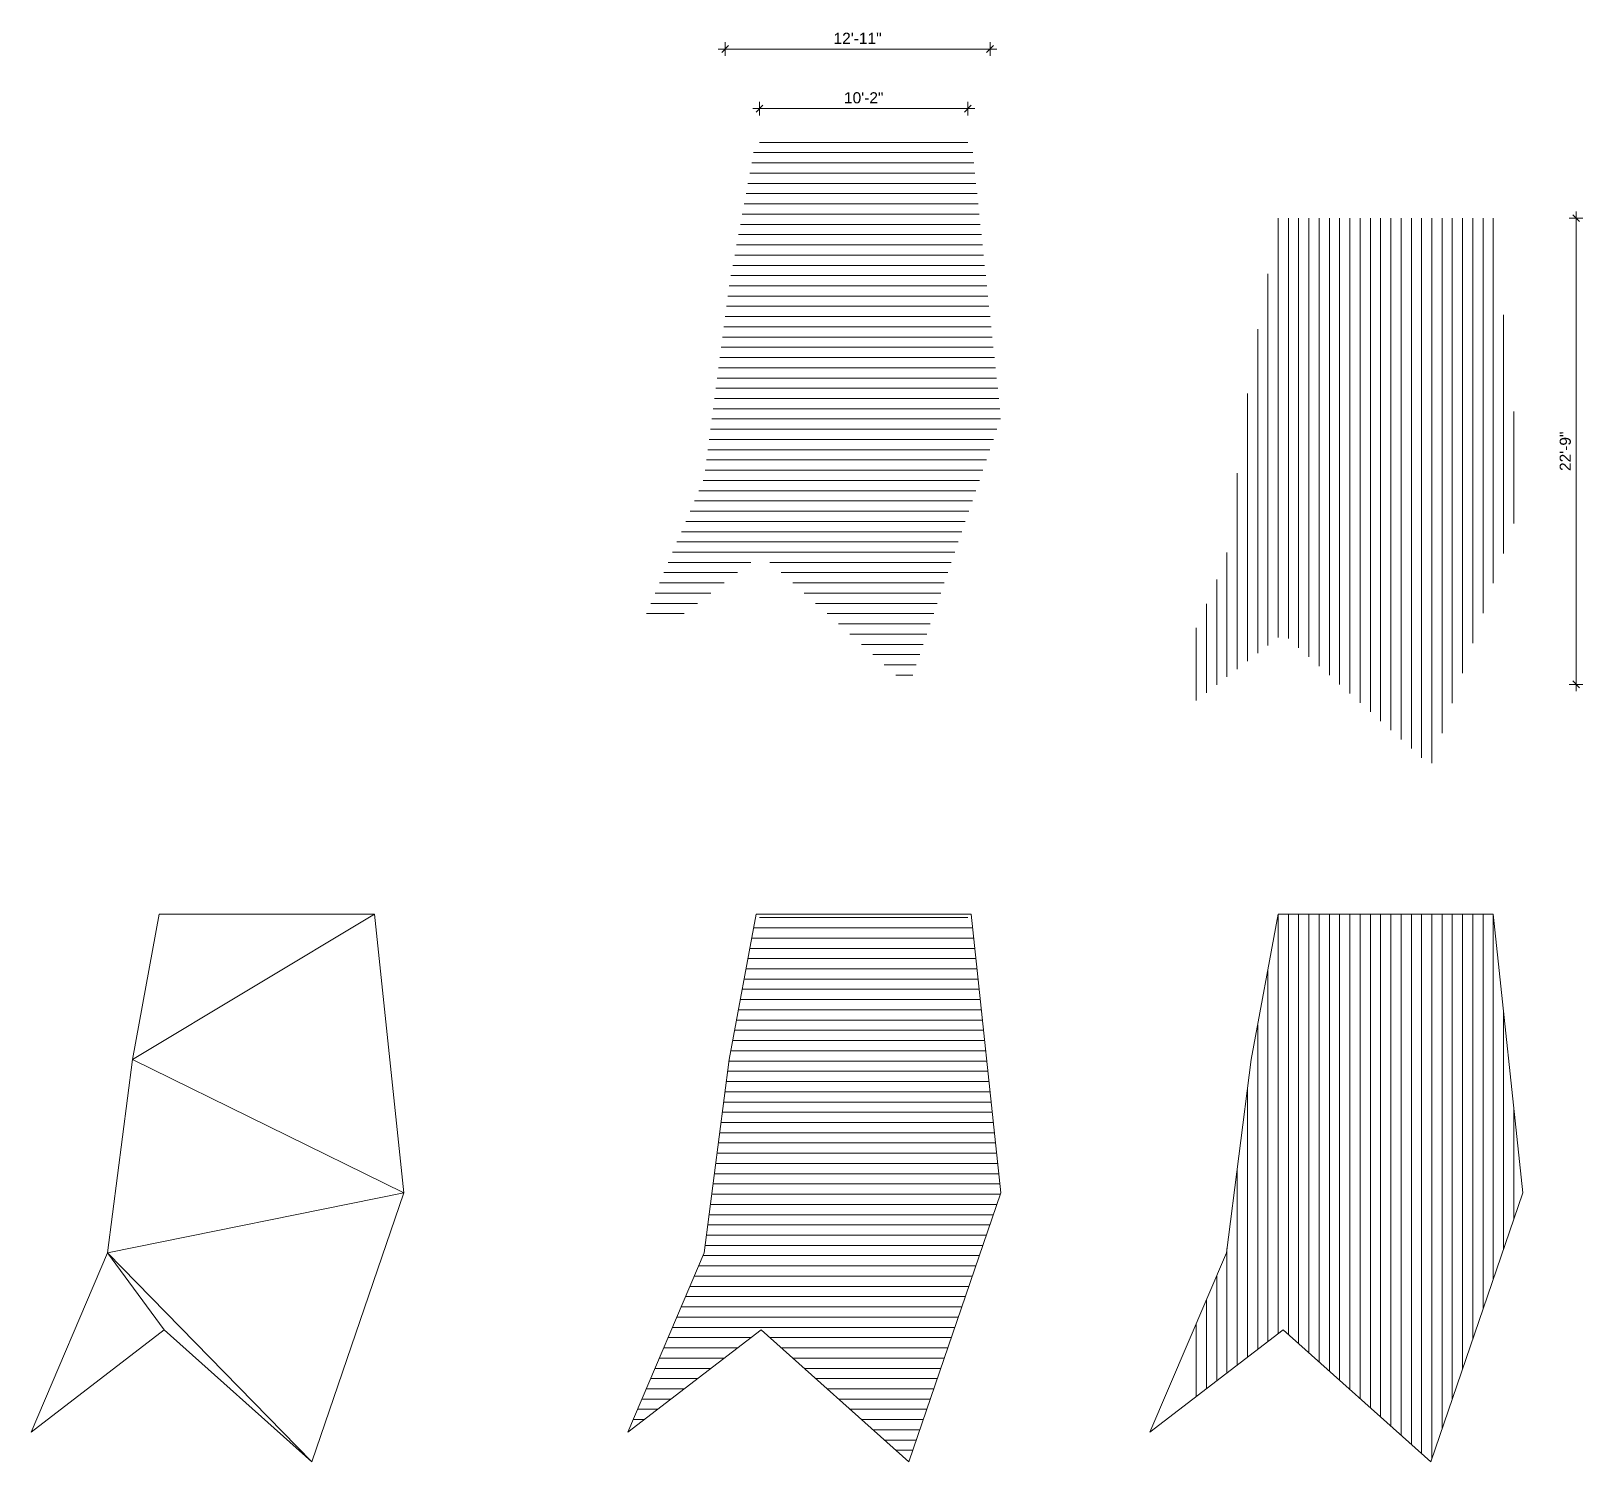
# Model space of a CAD drawing. Header units: inches. Extents: x 121553 to 122462, y 3822 to 4660.
import ezdxf

# ---------------------------------------------------------------- set-up
doc = ezdxf.new("R2010")
doc.units = ezdxf.units.IN
doc.header["$MEASUREMENT"] = 0
doc.header["$PDMODE"] = 66
doc.layers.add('dim', color=150, linetype='Continuous', lineweight=9)
doc.styles.add('arial', font='arial.ttf')
doc.dimstyles.new('1 96', dxfattribs={"dimtxt": 6.5, "dimasz": 4, "dimexe": 0, "dimexo": 0, "dimgap": 3, "dimtad": 1, "dimdec": 0, "dimzin": 11, "dimdsep": 46, "dimlunit": 3, "dimtxsty": 'arial', "dimblk": 'oblique', "dimcen": 4, "dimse1": 1, "dimse2": 1, "dimclrd": 256, "dimclre": 256, "dimclrt": 256, "dimadec": 0, "dimazin": 0, "dimtfac": 1, "dimtdec": 0, "dimtix": 1, "dimtmove": 0, "dimatfit": 3, "dimldrblk": 'Arrow2', "dimfxl": 1, "dimtolj": 1, "dimtzin": 0, "dimlwd": -1, "dimlwe": 9, "dimarcsym": 0})

# ---------------------------------------------------------------- blocks, each defined once
blk = doc.blocks.new('oblique')
at = {"lineweight": 9}
for p, q in [((1, 0), (-1, 0)), ((-0.5, -0.5), (0.5, 0.5)), ((0, 1), (0, -1))]:
    blk.add_line(p, q, dxfattribs=at)
blk = doc.blocks.new('*D481')
at = {"layer": 'Defpoints', "color": 0, "transparency": 16777216}
for p in [(122319.59, 4550.81), (122319.59, 4277.78), (122458.11, 4277.78)]:
    blk.add_point(p, dxfattribs=at)
at = {"layer": 'dim', "transparency": 16777216}
blk.add_line((122458.11, 4550.81), (122458.11, 4277.78), dxfattribs=at)
at = {"layer": 'dim', "transparency": 16777216, "xscale": 4, "yscale": 4, "zscale": 4}
for p, rotation in [((122458.11, 4550.81), 90), ((122458.11, 4277.78), 270)]:
    blk.add_blockref('oblique', p, dxfattribs=dict(at, rotation=rotation))
at = {"layer": 'dim', "transparency": 16777216, "insert": (122451.79, 4414.3), "char_height": 6.5, "attachment_point": 5, "rotation": 90, "style": 'arial'}
blk.add_mtext('\\A1;22\'-9"', dxfattribs=at)
blk = doc.blocks.new('_Oblique')
at = {"color": 0, "linetype": 'ByBlock', "lineweight": -2}
blk.add_line((-0.5, -0.5), (0.5, 0.5), dxfattribs=at)
blk = doc.blocks.new('Arrow2')
for p, q in [((-4.1, 0.75), (-3.08, 0)), ((0, 0), (-4.1, 0.75)), ((-3.08, 0), (-4.1, -0.75)), ((-4.1, -0.75), (0, 0))]:
    blk.add_line(p, q)
blk.add_solid([(-4.1, 0.75), (0, 0), (-3.08, 0), (-4.1, -0.75)])
blk = doc.blocks.new('*D482')
at = {"layer": 'Defpoints', "color": 0, "transparency": 16777216}
for p in [(122101.84, 4614.99), (121979.84, 4595.21), (122101.84, 4595.21)]:
    blk.add_point(p, dxfattribs=at)
at = {"layer": 'dim', "transparency": 16777216}
blk.add_line((121979.84, 4614.99), (122101.84, 4614.99), dxfattribs=at)
at = {"layer": 'dim', "transparency": 16777216, "xscale": 4, "yscale": 4, "zscale": 4, "rotation": 180}
blk.add_blockref('oblique', (121979.84, 4614.99), dxfattribs=at)
at = {"layer": 'dim', "transparency": 16777216, "xscale": 4, "yscale": 4, "zscale": 4}
blk.add_blockref('oblique', (122101.84, 4614.99), dxfattribs=at)
at = {"layer": 'dim', "transparency": 16777216, "insert": (122040.84, 4621.31), "char_height": 6.5, "attachment_point": 5, "style": 'arial'}
blk.add_mtext('\\A1;10\'-2"', dxfattribs=at)
blk = doc.blocks.new('*D483')
at = {"layer": 'Defpoints', "color": 0, "transparency": 16777216}
for p in [(122114.85, 4649.92), (121959.67, 4493.21), (122114.85, 4493.21)]:
    blk.add_point(p, dxfattribs=at)
at = {"layer": 'dim', "transparency": 16777216}
blk.add_line((121959.67, 4649.92), (122114.85, 4649.92), dxfattribs=at)
at = {"layer": 'dim', "transparency": 16777216, "xscale": 4, "yscale": 4, "zscale": 4, "rotation": 180}
blk.add_blockref('oblique', (121959.67, 4649.92), dxfattribs=at)
at = {"layer": 'dim', "transparency": 16777216, "xscale": 4, "yscale": 4, "zscale": 4}
blk.add_blockref('oblique', (122114.85, 4649.92), dxfattribs=at)
at = {"layer": 'dim', "transparency": 16777216, "insert": (122037.26, 4656.19), "char_height": 6.5, "attachment_point": 5, "style": 'arial'}
blk.add_mtext('\\A1;12\'-11"', dxfattribs=at)

msp = doc.modelspace()

# ---------------------------------------------------------------- linework, layer by layer
at = {"layer": 'dim'}
for p, q in [((121979.84, 4595.21), (122101.84, 4595.21)), ((121975.25, 4583.21), (122105.32, 4583.21)), ((121976.36, 4589.21), (122104.68, 4589.21)), ((121974.14, 4577.21), (122105.95, 4577.21)), ((121971.93, 4565.21), (122107.23, 4565.21)), ((121973.03, 4571.21), (122106.59, 4571.21)), ((121970.82, 4559.21), (122107.86, 4559.21)), ((121968.6, 4547.21), (122109.13, 4547.21)), ((121969.71, 4553.21), (122108.5, 4553.21)), ((122283.59, 4550.81), (122283.59, 4305.22)), ((122289.59, 4550.81), (122289.59, 4304.64)), ((122295.59, 4550.81), (122295.59, 4299.27)), ((122301.59, 4550.81), (122301.59, 4293.9)), ((122307.59, 4550.81), (122307.59, 4288.52)), ((122313.59, 4550.81), (122313.59, 4283.15)), ((122319.59, 4550.81), (122319.59, 4277.78)), ((122325.59, 4550.81), (122325.59, 4272.41)), ((122331.59, 4550.81), (122331.59, 4267.04)), ((122337.59, 4550.81), (122337.59, 4261.67)), ((122343.59, 4550.81), (122343.59, 4256.3)), ((122349.59, 4550.81), (122349.59, 4250.93)), ((122355.59, 4550.81), (122355.59, 4245.56)), ((122361.59, 4550.81), (122361.59, 4240.19)), ((122367.59, 4550.81), (122367.59, 4234.82)), ((122373.59, 4550.81), (122373.59, 4231.7)), ((122379.59, 4550.81), (122379.59, 4249.24)), ((122385.59, 4550.81), (122385.59, 4266.79)), ((122391.59, 4550.81), (122391.59, 4284.33)), ((122397.59, 4550.81), (122397.59, 4301.88)), ((122403.59, 4550.81), (122403.59, 4319.42)), ((122409.59, 4550.81), (122409.59, 4336.97)), ((121967.49, 4541.21), (122109.77, 4541.21)), ((121965.28, 4529.21), (122111.04, 4529.21)), ((121966.38, 4535.21), (122110.4, 4535.21)), ((121964.17, 4523.21), (122111.68, 4523.21)), ((122277.59, 4518.32), (122277.59, 4300.6)), ((121962, 4511.21), (122112.95, 4511.21)), ((121963.06, 4517.21), (122112.31, 4517.21)), ((121961.22, 4505.21), (122113.58, 4505.21)), ((121959.67, 4493.21), (122114.85, 4493.21)), ((121960.45, 4499.21), (122114.22, 4499.21)), ((122415.59, 4494.18), (122415.59, 4354.51)), ((121958.9, 4487.21), (122115.49, 4487.21)), ((122271.59, 4485.83), (122271.59, 4295.97)), ((121957.35, 4475.21), (122116.76, 4475.21)), ((121958.13, 4481.21), (122116.13, 4481.21)), ((121955.8, 4463.21), (122118.03, 4463.21)), ((121956.58, 4469.21), (122117.4, 4469.21)), ((121955.03, 4457.21), (122118.67, 4457.21)), ((121953.48, 4445.21), (122119.94, 4445.21)), ((121954.25, 4451.21), (122119.3, 4451.21)), ((122265.59, 4448.05), (122265.59, 4291.35)), ((121952.71, 4439.21), (122120.58, 4439.21)), ((122421.59, 4437.56), (122421.59, 4372.06)), ((121951.16, 4427.21), (122118.83, 4427.21)), ((121951.93, 4433.21), (122120.88, 4433.21)), ((121950.38, 4421.21), (122116.78, 4421.21)), ((121948.83, 4409.21), (122112.67, 4409.21)), ((121949.61, 4415.21), (122114.72, 4415.21)), ((121948.06, 4403.21), (122110.62, 4403.21)), ((122259.59, 4401.56), (122259.59, 4286.73)), ((121944.26, 4391.21), (122106.52, 4391.21)), ((121946.81, 4397.21), (122108.57, 4397.21)), ((121941.7, 4385.21), (122104.47, 4385.21)), ((121936.59, 4373.21), (122100.36, 4373.21)), ((121939.14, 4379.21), (122102.41, 4379.21)), ((121934.03, 4367.21), (122098.31, 4367.21)), ((121928.92, 4355.21), (122094.21, 4355.21)), ((121931.48, 4361.21), (122096.26, 4361.21)), ((122253.59, 4355.07), (122253.59, 4282.1)), ((121926.36, 4349.21), (121974.7, 4349.21)), ((121985.88, 4349.21), (122092.15, 4349.21)), ((121921.25, 4337.21), (121959.13, 4337.21)), ((121923.81, 4343.21), (121966.92, 4343.21)), ((121992.58, 4343.21), (122090.1, 4343.21)), ((121999.28, 4337.21), (122088.05, 4337.21)), ((122247.59, 4339.13), (122247.59, 4277.48)), ((121918.7, 4331.21), (121951.34, 4331.21)), ((122005.99, 4331.21), (122086, 4331.21)), ((121913.58, 4319.21), (121935.77, 4319.21)), ((121916.14, 4325.21), (121943.56, 4325.21)), ((122012.69, 4325.21), (122083.95, 4325.21)), ((122019.39, 4319.21), (122081.89, 4319.21)), ((122241.59, 4325.04), (122241.59, 4272.86)), ((122026.1, 4313.21), (122079.84, 4313.21)), ((122235.59, 4310.96), (122235.59, 4268.24)), ((122032.8, 4307.21), (122077.79, 4307.21)), ((122039.5, 4301.21), (122075.74, 4301.21)), ((122046.2, 4295.21), (122073.69, 4295.21)), ((122052.91, 4289.21), (122071.64, 4289.21)), ((122059.61, 4283.21), (122069.58, 4283.21)), ((121628.23, 4143.15), (121612.5, 4057.97)), ((121612.5, 4057.97), (121754.23, 4143.15)), ((121628.23, 4143.15), (121754.23, 4143.15)), ((121754.23, 4143.15), (121771.53, 3979.89)), ((121977.84, 4143.15), (121962.1, 4057.97)), ((121977.84, 4143.15), (122103.84, 4143.15)), ((121979.84, 4141.15), (122101.84, 4141.15)), ((122103.84, 4143.15), (122121.13, 3979.89)), ((122283.59, 4143.15), (122283.59, 3897.56)), ((122289.59, 4143.15), (122289.59, 3896.98)), ((122295.59, 4143.15), (122295.59, 3891.61)), ((122301.59, 4143.15), (122301.59, 3886.23)), ((122307.59, 4143.15), (122307.59, 3880.86)), ((122313.59, 4143.15), (122313.59, 3875.49)), ((122319.59, 4143.15), (122319.59, 3870.12)), ((122325.59, 4143.15), (122325.59, 3864.75)), ((122331.59, 4143.15), (122331.59, 3859.38)), ((122337.59, 4143.15), (122337.59, 3854.01)), ((122343.59, 4143.15), (122343.59, 3848.64)), ((122349.59, 4143.15), (122349.59, 3843.27)), ((122355.59, 4143.15), (122355.59, 3837.9)), ((122361.59, 4143.15), (122361.59, 3832.53)), ((122367.59, 4143.15), (122367.59, 3827.16)), ((122373.59, 4143.15), (122373.59, 3824.04)), ((122379.59, 4143.15), (122379.59, 3841.58)), ((122385.59, 4143.15), (122385.59, 3859.13)), ((122391.59, 4143.15), (122391.59, 3876.67)), ((122397.59, 4143.15), (122397.59, 3894.21)), ((122403.59, 4143.15), (122403.59, 3911.76)), ((122409.59, 4143.15), (122409.59, 3929.3)), ((121975.25, 4129.15), (122105.32, 4129.15)), ((121976.36, 4135.15), (122104.68, 4135.15)), ((121974.14, 4123.15), (122105.95, 4123.15)), ((121971.93, 4111.15), (122107.23, 4111.15)), ((121973.03, 4117.15), (122106.59, 4117.15)), ((122277.59, 4110.66), (122277.59, 3892.94)), ((121970.82, 4105.15), (122107.86, 4105.15)), ((121968.6, 4093.15), (122109.13, 4093.15)), ((121969.71, 4099.15), (122108.5, 4099.15)), ((121967.49, 4087.15), (122109.77, 4087.15)), ((122415.59, 4086.52), (122415.59, 3946.85)), ((121965.28, 4075.15), (122111.04, 4075.15)), ((121966.38, 4081.15), (122110.4, 4081.15)), ((122271.59, 4078.17), (122271.59, 3888.31)), ((121963.06, 4063.15), (122112.31, 4063.15)), ((121964.17, 4069.15), (122111.68, 4069.15)), ((121597.88, 3944.74), (121612.5, 4057.97)), ((121771.53, 3979.89), (121612.5, 4057.97)), ((121947.49, 3944.74), (121962.1, 4057.97)), ((121962, 4057.15), (122112.95, 4057.15)), ((121960.45, 4045.15), (122114.22, 4045.15)), ((121961.22, 4051.15), (122113.58, 4051.15)), ((121959.67, 4039.15), (122114.85, 4039.15)), ((122265.59, 4040.39), (122265.59, 3883.69)), ((121958.13, 4027.15), (122116.13, 4027.15)), ((121958.9, 4033.15), (122115.49, 4033.15)), ((122421.59, 4029.89), (122421.59, 3964.39)), ((121957.35, 4021.15), (122116.76, 4021.15)), ((121955.8, 4009.15), (122118.03, 4009.15)), ((121956.58, 4015.15), (122117.4, 4015.15)), ((121955.03, 4003.15), (122118.67, 4003.15)), ((121953.48, 3991.15), (122119.94, 3991.15)), ((121954.25, 3997.15), (122119.3, 3997.15)), ((122259.59, 3993.9), (122259.59, 3879.07)), ((121952.71, 3985.15), (122120.58, 3985.15)), ((121771.53, 3979.89), (121597.88, 3944.74)), ((121717.64, 3822.31), (121771.53, 3979.89)), ((121951.16, 3973.15), (122118.83, 3973.15)), ((121951.93, 3979.15), (122120.88, 3979.15)), ((122067.25, 3822.31), (122121.13, 3979.89)), ((121950.38, 3967.15), (122116.78, 3967.15)), ((121948.83, 3955.15), (122112.67, 3955.15)), ((121949.61, 3961.15), (122114.72, 3961.15)), ((121948.06, 3949.15), (122110.62, 3949.15)), ((122253.59, 3947.41), (122253.59, 3874.44)), ((121553.14, 3839.7), (121597.88, 3944.74)), ((121597.88, 3944.74), (121717.64, 3822.31)), ((121631.1, 3899.77), (121597.88, 3944.74)), ((121902.74, 3839.7), (121947.49, 3944.74)), ((121944.26, 3937.15), (122106.52, 3937.15)), ((121946.81, 3943.15), (122108.57, 3943.15)), ((121941.7, 3931.15), (122104.47, 3931.15)), ((122247.59, 3931.47), (122247.59, 3869.82)), ((121936.59, 3919.15), (122100.36, 3919.15)), ((121939.14, 3925.15), (122102.41, 3925.15)), ((121934.03, 3913.15), (122098.31, 3913.15)), ((122241.59, 3917.38), (122241.59, 3865.2)), ((121631.1, 3899.77), (121553.14, 3839.7)), ((121631.1, 3899.77), (121717.64, 3822.31)), ((121980.71, 3899.77), (121902.74, 3839.7)), ((121928.92, 3901.15), (122094.21, 3901.15)), ((121931.48, 3907.15), (122096.26, 3907.15)), ((121980.71, 3899.77), (122067.25, 3822.31)), ((122235.59, 3903.3), (122235.59, 3860.57)), ((121926.36, 3895.15), (121974.7, 3895.15)), ((121985.88, 3895.15), (122092.15, 3895.15)), ((121921.25, 3883.15), (121959.13, 3883.15)), ((121923.81, 3889.15), (121966.92, 3889.15)), ((121992.58, 3889.15), (122090.1, 3889.15)), ((121999.28, 3883.15), (122088.05, 3883.15)), ((121918.7, 3877.15), (121951.34, 3877.15)), ((122005.99, 3877.15), (122086, 3877.15)), ((121913.58, 3865.15), (121935.77, 3865.15)), ((121916.14, 3871.15), (121943.56, 3871.15)), ((122012.69, 3871.15), (122083.95, 3871.15)), ((122019.39, 3865.15), (122081.89, 3865.15)), ((121911.03, 3859.15), (121927.98, 3859.15)), ((122026.1, 3859.15), (122079.84, 3859.15)), ((121905.92, 3847.15), (121912.41, 3847.15)), ((121908.47, 3853.15), (121920.2, 3853.15)), ((122032.8, 3853.15), (122077.79, 3853.15)), ((122039.5, 3847.15), (122075.74, 3847.15)), ((122046.2, 3841.15), (122073.69, 3841.15)), ((122052.91, 3835.15), (122071.64, 3835.15)), ((122059.61, 3829.15), (122069.58, 3829.15))]:
    msp.add_line(p, q, dxfattribs=at)
for points in [[(122121.13, 3979.89), (122103.84, 4143.15), (121977.84, 4143.15), (121962.1, 4057.97), (121947.49, 3944.74), (121902.74, 3839.7), (121980.71, 3899.77), (122067.25, 3822.31)], [(122426.89, 3979.89), (122409.59, 4143.15), (122283.59, 4143.15), (122267.86, 4057.97), (122253.25, 3944.74), (122208.5, 3839.7), (122286.47, 3899.77), (122373.01, 3822.31)]]:
    msp.add_lwpolyline(points, close=True, dxfattribs=at)

# ---------------------------------------------------------------- dimensions: what is measured, and where the dimension line sits
for base, p1, p2, picture, middle in [((122114.85, 4649.92), (121959.67, 4493.21), (122114.85, 4493.21), '*D483', (122037.26, 4656.19)), ((122101.84, 4614.99), (121979.84, 4595.21), (122101.84, 4595.21), '*D482', (122040.84, 4621.31))]:
    dim = msp.add_linear_dim(base=base, p1=p1, p2=p2, dimstyle='1 96', dxfattribs=at)
    dim.commit()
    dim.dimension.update_dxf_attribs({"geometry": picture, "text_midpoint": middle})
dim = msp.add_linear_dim(base=(122458.11, 4277.78), p1=(122319.59, 4550.81), p2=(122319.59, 4277.78), angle=90, dimstyle='1 96', dxfattribs=at)
dim.commit()
dim.dimension.update_dxf_attribs({"geometry": '*D481', "text_midpoint": (122451.79, 4414.3)})

doc.saveas('drawing.dxf')
